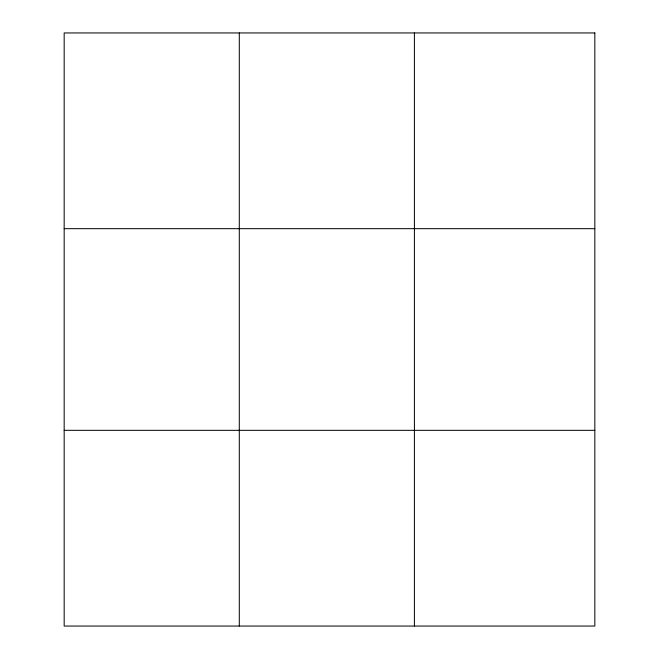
<?xml version="1.0" encoding="UTF-8"?>
<svg xmlns="http://www.w3.org/2000/svg" width="659" height="659" viewBox="0 0 659 659"><rect width="100%" height="100%" fill="white"/><g stroke="black" fill="none" stroke-linecap="round" stroke-linejoin="round"><path stroke-width="0.99" d="M239.291 32.95L239.291 626.05M414.404 32.95L414.404 626.05M64.17 228.673L594.83 228.673M64.17 430.327L594.83 430.327M594.83 32.95L594.83 626.05L64.17 626.05L64.17 32.95L594.83 32.95"/></g></svg>
